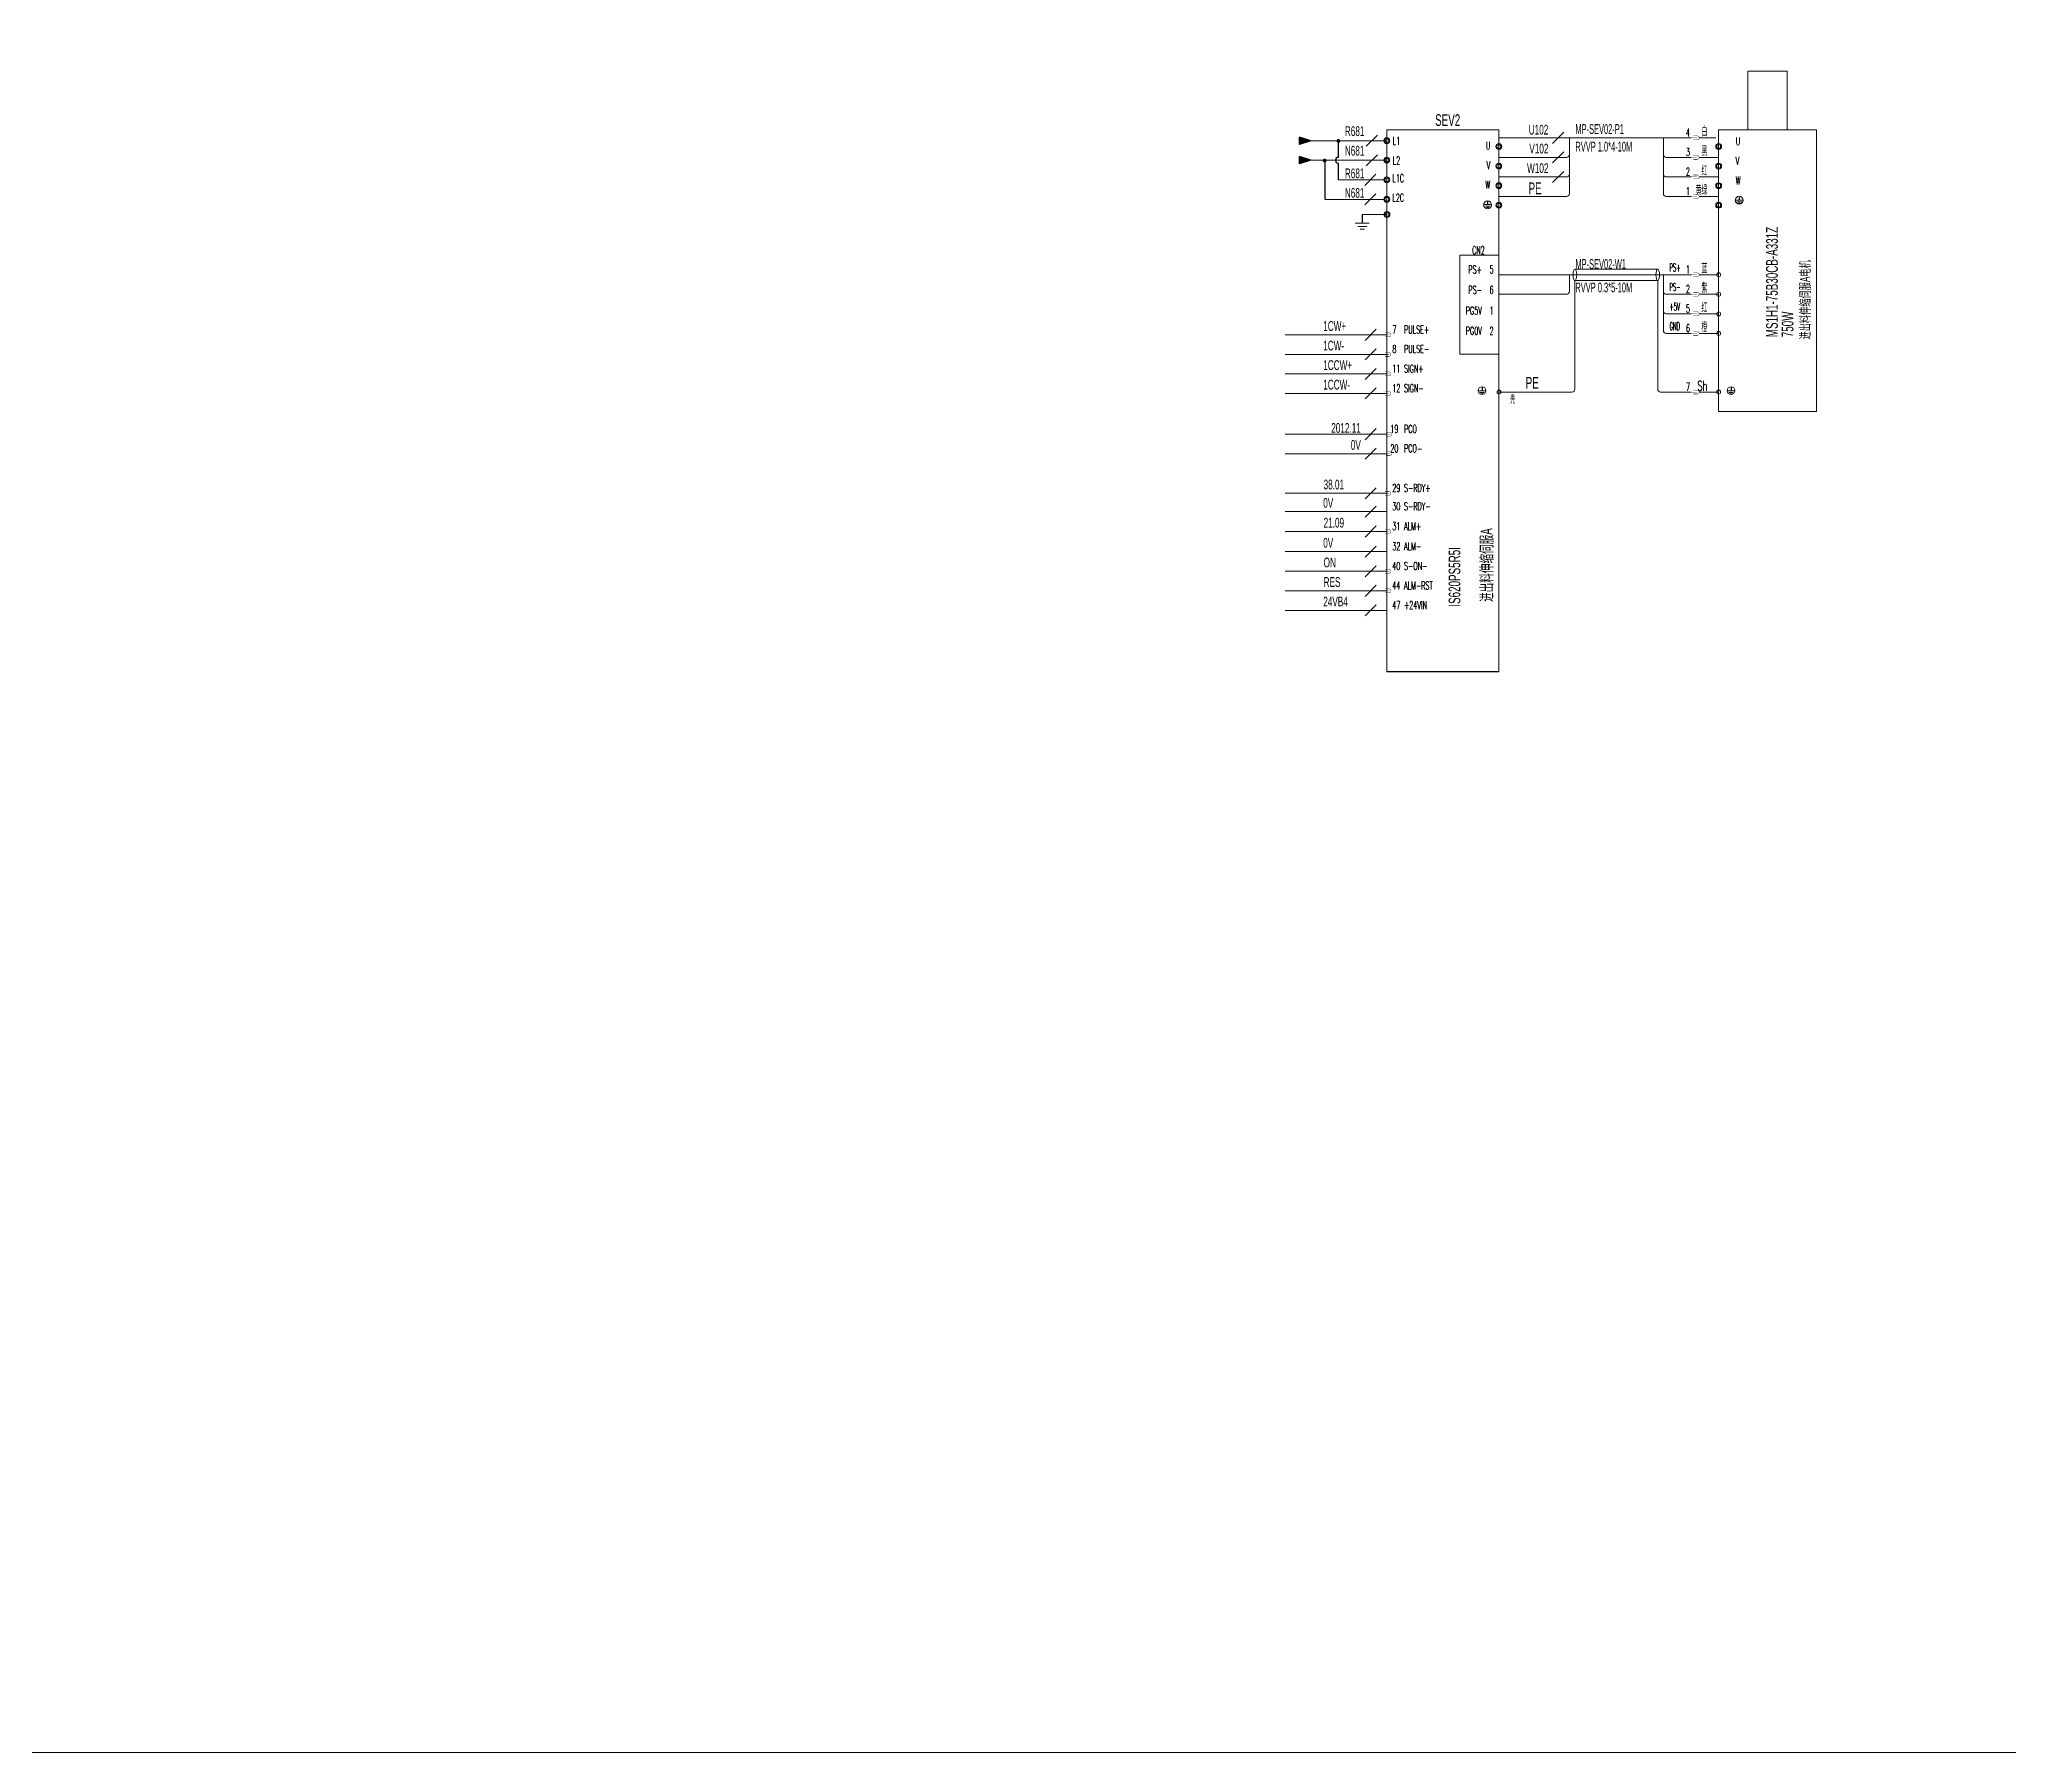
# Model space of a CAD drawing. Extents: x 38255 to 47052, y -6758 to -3353.
# Drawn here: x 40660 to 41164, y -6758 to -6320 of the extents above; entities that cross this region are included whole.
import ezdxf
from ezdxf.enums import TextEntityAlignment as Align

# ---------------------------------------------------------------- set-up
doc = ezdxf.new("R2010")
doc.units = 0
doc.header["$MEASUREMENT"] = 0
doc.layers.add('Dimension', color=3, linetype='Continuous', lineweight=13)
doc.layers.add('frame', color=7, linetype='Continuous', lineweight=15)
doc.styles.add('WD', font='romans.shx', dxfattribs={"bigfont": 'gbcbig.shx'})
doc.styles.add('样式 8', font='arial.ttf')

msp = doc.modelspace()

# ---------------------------------------------------------------- hatches: boundary and pattern name
for points in [[(40982.128, -6344.748), (40985.047, -6345.683), (40982.128, -6346.618)], [(40982.128, -6351.618), (40982.128, -6349.748), (40985.047, -6350.683)]]:
    msp.add_hatch(color=256).paths.add_polyline_path(points)
at = {"lineweight": -2}
h = msp.add_hatch(color=0, dxfattribs=at)
edge = h.paths.add_edge_path()
edge.add_arc((40992.103, -6345.739), 0.5, 0, 360)
h = msp.add_hatch(color=0, dxfattribs=at)
edge = h.paths.add_edge_path()
edge.add_arc((40988.598, -6350.763), 0.5, 0, 360)

# ---------------------------------------------------------------- linework, layer by layer
for p, q in [((40985.047, -6345.683), (40982.128, -6344.748)), ((40982.128, -6346.618), (40982.128, -6344.748)), ((40985.047, -6345.683), (40982.128, -6346.618)), ((40985.047, -6350.683), (40982.128, -6349.748)), ((40982.128, -6351.618), (40982.128, -6349.748)), ((40992.098, -6349.947), (40992.098, -6345.683)), ((40985.047, -6350.683), (40982.128, -6351.618)), ((40988.681, -6360.67), (40988.681, -6350.683)), ((40992.098, -6355.67), (40992.098, -6351.419)), ((41094.595, -6360.094), (41094.595, -6360.883)), ((40998.222, -6364.543), (40998.222, -6366.724)), ((41030.269, -6361.205), (41030.269, -6361.995)), ((41028.841, -6408.82), (41028.841, -6409.61)), ((41092.522, -6408.82), (41092.522, -6409.61)), ((41033.158, -6481.546), (41004.529, -6481.546))]:
    msp.add_line(p, q)
at = {"lineweight": 0}
for p, q in [((41033.158, -6344.936), (41082.354, -6344.936)), ((41051.173, -6359.186), (41051.173, -6344.936)), ((41075.221, -6359.186), (41075.221, -6344.936)), ((41084.354, -6344.936), (41088.597, -6344.936)), ((41004.346, -6345.683), (40985.047, -6345.683)), ((41033.158, -6349.936), (41050.423, -6349.936)), ((41082.354, -6349.936), (41075.971, -6349.936)), ((41089.347, -6349.936), (41084.354, -6349.936)), ((41004.346, -6350.683), (40985.047, -6350.683)), ((41033.158, -6354.936), (41050.423, -6354.936)), ((41082.354, -6354.936), (41075.971, -6354.936)), ((41089.347, -6354.94), (41084.354, -6354.94)), ((41003.978, -6355.67), (40992.098, -6355.67)), ((41033.158, -6359.936), (41050.423, -6359.936)), ((41082.354, -6359.936), (41075.971, -6359.936)), ((41089.347, -6359.944), (41084.354, -6359.944)), ((41003.978, -6360.67), (40988.681, -6360.67)), ((41004.529, -6364.543), (40998.222, -6364.543)), ((41029.375, -6362.002), (41031.163, -6362.002)), ((41029.707, -6362.43), (41030.831, -6362.43)), ((41029.992, -6362.777), (41030.566, -6362.777)), ((41093.7, -6360.89), (41095.489, -6360.89)), ((41094.033, -6361.319), (41095.157, -6361.319)), ((41094.318, -6361.666), (41094.892, -6361.666)), ((40996.434, -6366.738), (41000.011, -6366.738)), ((40997.098, -6367.595), (40999.347, -6367.595)), ((40997.669, -6368.289), (40998.816, -6368.289)), ((41033.159, -6374.952), (41023.159, -6374.952)), ((41023.159, -6374.952), (41023.159, -6400.224)), ((41033.159, -6407.452), (41033.159, -6374.952)), ((41082.354, -6379.952), (41033.158, -6379.952)), ((41051.173, -6384.202), (41051.173, -6379.952)), ((41052.602, -6378.488), (41073.763, -6378.486)), ((41075.221, -6394.202), (41075.221, -6379.952)), ((41089.347, -6379.956), (41084.354, -6379.956)), ((41033.158, -6384.952), (41050.423, -6384.952)), ((41052.582, -6381.417), (41073.763, -6381.417)), ((41052.582, -6381.417), (41052.582, -6409.21)), ((41073.763, -6381.417), (41073.763, -6409.202)), ((41082.354, -6384.952), (41075.971, -6384.952)), ((41089.347, -6384.96), (41084.354, -6384.96)), ((41082.354, -6389.952), (41075.971, -6389.952)), ((41089.347, -6389.96), (41084.354, -6389.96)), ((41082.354, -6394.952), (41075.971, -6394.952)), ((41089.347, -6394.96), (41084.354, -6394.96)), ((41023.159, -6400.224), (41033.159, -6400.224)), ((41027.946, -6409.616), (41029.735, -6409.616)), ((41028.279, -6410.045), (41029.403, -6410.045)), ((41028.564, -6410.392), (41029.137, -6410.392)), ((41033.158, -6409.96), (41051.832, -6409.96)), ((41082.354, -6409.952), (41074.513, -6409.952)), ((41089.347, -6409.96), (41084.354, -6409.96)), ((41091.628, -6409.616), (41093.416, -6409.616)), ((41091.96, -6410.045), (41093.084, -6410.045)), ((41092.246, -6410.392), (41092.819, -6410.392)), ((41004.529, -6435.846), (40978.477, -6435.846)), ((41004.529, -6440.541), (40978.477, -6440.541)), ((41004.529, -6445.618), (40978.477, -6445.618)), ((41004.529, -6450.749), (40978.477, -6450.749)), ((41004.529, -6465.789), (40978.477, -6465.789))]:
    msp.add_line(p, q, dxfattribs=at)
at = {"color": 3, "lineweight": 0}
for p, q in [((41004.529, -6395.311), (40978.477, -6395.311)), ((41004.529, -6400.311), (40978.477, -6400.311)), ((41004.529, -6405.311), (40978.477, -6405.311)), ((40978.477, -6410.311), (41004.529, -6410.311)), ((40978.477, -6420.725), (41004.529, -6420.725)), ((40978.477, -6425.725), (41004.529, -6425.725)), ((40978.477, -6455.781), (41004.529, -6455.781)), ((40978.477, -6460.785), (41004.529, -6460.785))]:
    msp.add_line(p, q, dxfattribs=at)
at = {"lineweight": 0}
for points in [[(41096.847, -6327.892), (41106.847, -6327.892), (41106.847, -6342.892), (41096.847, -6342.892)], [(41089.347, -6342.892), (41114.347, -6342.892), (41114.347, -6414.892), (41089.347, -6414.892)]]:
    msp.add_lwpolyline(points, close=True, dxfattribs=at)
msp.add_lwpolyline([(41004.529, -6481.546), (41004.529, -6342.892), (41033.158, -6342.892), (41033.158, -6481.546)], dxfattribs=at)
at = {"color": 3, "lineweight": 0, "const_width": 0.1, "flags": 128}
for points in [[(41083.854, -6344.936), (41082.354, -6344.936)], [(41083.854, -6349.936), (41082.354, -6349.936)], [(41083.854, -6354.936), (41082.354, -6354.936)], [(41083.854, -6359.936), (41082.354, -6359.936)], [(41083.854, -6379.952), (41082.354, -6379.952)], [(41083.854, -6384.952), (41082.354, -6384.952)], [(41083.854, -6389.952), (41082.354, -6389.952)], [(41005.029, -6395.311), (41003.529, -6395.311)], [(41083.854, -6394.952), (41082.354, -6394.952)], [(41005.029, -6400.311), (41003.529, -6400.311)], [(41005.029, -6405.311), (41003.529, -6405.311)], [(41005.029, -6410.311), (41003.529, -6410.311)], [(41083.854, -6409.952), (41082.354, -6409.952)], [(41005.279, -6420.725), (41003.779, -6420.725)], [(41005.279, -6425.725), (41003.779, -6425.725)], [(41005.029, -6435.846), (41003.529, -6435.846)], [(41005.029, -6445.618), (41003.529, -6445.618)], [(41005.029, -6455.781), (41003.529, -6455.781)], [(41005.029, -6460.785), (41003.529, -6460.785)]]:
    msp.add_lwpolyline(points, dxfattribs=at)
for points in [[(41082.854, -6344.436), (41083.854, -6344.436, -1), (41083.854, -6345.436), (41082.854, -6345.436)], [(41082.854, -6349.436), (41083.854, -6349.436, -1), (41083.854, -6350.436), (41082.854, -6350.436)], [(41082.854, -6354.436), (41083.854, -6354.436, -1), (41083.854, -6355.436), (41082.854, -6355.436)], [(41082.854, -6359.436), (41083.854, -6359.436, -1), (41083.854, -6360.436), (41082.854, -6360.436)], [(41082.854, -6379.452), (41083.854, -6379.452, -1), (41083.854, -6380.452), (41082.854, -6380.452)], [(41082.854, -6384.452), (41083.854, -6384.452, -1), (41083.854, -6385.452), (41082.854, -6385.452)], [(41082.854, -6389.452), (41083.854, -6389.452, -1), (41083.854, -6390.452), (41082.854, -6390.452)], [(41082.854, -6394.452), (41083.854, -6394.452, -1), (41083.854, -6395.452), (41082.854, -6395.452)], [(41082.854, -6409.452), (41083.854, -6409.452, -1), (41083.854, -6410.452), (41082.854, -6410.452)]]:
    msp.add_lwpolyline(points, format="xyb", dxfattribs=at)
at = {"lineweight": 0, "const_width": 0.1, "flags": 128}
for points in [[(41004.029, -6394.811), (41005.029, -6394.811, -1), (41005.029, -6395.811), (41004.029, -6395.811)], [(41004.029, -6399.811), (41005.029, -6399.811, -1), (41005.029, -6400.811), (41004.029, -6400.811)], [(41004.029, -6404.811), (41005.029, -6404.811, -1), (41005.029, -6405.811), (41004.029, -6405.811)], [(41004.029, -6409.811), (41005.029, -6409.811, -1), (41005.029, -6410.811), (41004.029, -6410.811)], [(41004.279, -6420.225), (41005.279, -6420.225, -1), (41005.279, -6421.225), (41004.279, -6421.225)], [(41004.279, -6425.225), (41005.279, -6425.225, -1), (41005.279, -6426.225), (41004.279, -6426.225)], [(41004.029, -6435.346), (41005.029, -6435.346, -1), (41005.029, -6436.346), (41004.029, -6436.346)], [(41004.029, -6445.118), (41005.029, -6445.118, -1), (41005.029, -6446.118), (41004.029, -6446.118)], [(41004.029, -6455.281), (41005.029, -6455.281, -1), (41005.029, -6456.281), (41004.029, -6456.281)], [(41004.029, -6460.285), (41005.029, -6460.285, -1), (41005.029, -6461.285), (41004.029, -6461.285)]]:
    msp.add_lwpolyline(points, format="xyb", dxfattribs=at)
at = {"lineweight": 0}
for centre, radius in [((41004.478, -6345.666), 0.75), ((41004.478, -6345.666), 0.5), ((41004.478, -6350.666), 0.75), ((41004.478, -6350.666), 0.5), ((41033.158, -6347.175), 0.75), ((41033.158, -6347.175), 0.5), ((41089.347, -6347.175), 0.75), ((41089.347, -6347.175), 0.5), ((41004.478, -6355.67), 0.75), ((41004.478, -6355.67), 0.5), ((41033.158, -6352.175), 0.75), ((41033.158, -6352.175), 0.5), ((41089.347, -6352.175), 0.75), ((41089.347, -6352.175), 0.5), ((41004.478, -6360.67), 0.75), ((41004.478, -6360.67), 0.5), ((41033.158, -6357.175), 0.75), ((41033.158, -6357.175), 0.5), ((41089.347, -6357.179), 0.75), ((41089.347, -6357.179), 0.5), ((41094.595, -6360.883), 1), ((41004.529, -6364.543), 0.75), ((41004.529, -6364.543), 0.5), ((41030.258, -6362.087), 1), ((41033.158, -6362.175), 0.75), ((41033.158, -6362.175), 0.5), ((41089.347, -6362.183), 0.75), ((41089.347, -6362.183), 0.5), ((41089.347, -6379.956), 0.5), ((41089.347, -6384.96), 0.5), ((41089.347, -6389.96), 0.5), ((41089.347, -6394.96), 0.5), ((41028.841, -6409.61), 1), ((41033.209, -6409.96), 0.5), ((41089.347, -6409.96), 0.5), ((41092.522, -6409.61), 1)]:
    msp.add_circle(centre, radius, dxfattribs=at)
msp.add_arc((40992.098, -6350.683), 0.736, 90, 270)
for centre, start, end in [((41050.423, -6349.186), 270, 0), ((41075.971, -6349.186), 180, 270), ((41050.423, -6354.186), 270, 0), ((41075.971, -6354.186), 180, 270), ((41050.423, -6359.186), 270, 0), ((41075.971, -6359.186), 180, 270), ((41050.423, -6384.202), 270, 0), ((41075.971, -6384.202), 180, 270), ((41075.971, -6389.202), 180, 270), ((41075.971, -6394.202), 180, 270), ((41051.832, -6409.21), 270, 0), ((41074.513, -6409.202), 180, 270)]:
    msp.add_arc(centre, 0.75, start, end, dxfattribs=at)
msp.add_ellipse((41052.582, -6379.952), major_axis=(0, 1.465), ratio=0.3169375, dxfattribs=at)
at = {"lineweight": 0, "extrusion": (0, 0, -1)}
msp.add_ellipse((41073.763, -6379.952), major_axis=(0, 1.465), ratio=0.3169375, dxfattribs=at)
at = {"layer": 'Dimension', "lineweight": 0}
for p, q in [((40999.238, -6347.097), (41002.067, -6344.269)), ((41046.897, -6346.35), (41049.726, -6343.521)), ((40999.238, -6352.097), (41002.067, -6349.269)), ((41046.897, -6351.35), (41049.726, -6348.521)), ((40998.871, -6357.084), (41001.699, -6354.256)), ((41046.897, -6356.35), (41049.726, -6353.521)), ((40998.871, -6362.084), (41001.699, -6359.256)), ((40998.922, -6396.725), (41001.751, -6393.896)), ((40998.922, -6401.725), (41001.751, -6398.896)), ((40998.922, -6406.725), (41001.751, -6403.896)), ((40998.922, -6411.725), (41001.751, -6408.896)), ((40998.922, -6422.139), (41001.751, -6419.311)), ((40998.922, -6427.139), (41001.751, -6424.311)), ((40998.922, -6437.26), (41001.751, -6434.432)), ((40998.922, -6441.956), (41001.751, -6439.127)), ((40998.922, -6447.033), (41001.751, -6444.204)), ((40998.922, -6452.163), (41001.751, -6449.335)), ((40998.922, -6457.195), (41001.751, -6454.366)), ((40998.922, -6462.199), (41001.751, -6459.37)), ((40998.922, -6467.203), (41001.751, -6464.374))]:
    msp.add_line(p, q, dxfattribs=at)
at = {"layer": 'frame', "lineweight": 0}
msp.add_lwpolyline([(38254.906, -3353.25), (46089.02, -3353.25), (46089.02, -6757.915), (38254.906, -6757.915)], close=True, dxfattribs=at)

# ---------------------------------------------------------------- texts
at = {"lineweight": 0, "style": 'WD', "width": 0.6}
for s, p in [('L1', (41006.011, -6346.718)), ('4', (41080.993, -6344.578)), ('U', (41093.715, -6346.825)), ('L2', (41006.011, -6351.718)), ('3', (41080.993, -6349.578)), ('V', (41093.715, -6351.825)), ('L1C', (41005.916, -6356.247)), ('2', (41080.993, -6354.582)), ('W', (41093.715, -6356.829)), ('L2C', (41005.916, -6361.247)), ('1', (41080.993, -6359.586)), ('1', (41080.993, -6379.598)), ('2', (41080.993, -6384.602)), ('5', (41080.993, -6389.602)), ('7', (41005.897, -6394.961)), ('PULSE+', (41008.897, -6394.961)), ('6', (41080.993, -6394.602)), ('8', (41005.897, -6399.961)), ('PULSE-', (41008.897, -6399.961)), ('11', (41005.897, -6404.961)), ('SIGN+', (41008.897, -6404.961)), ('12', (41005.897, -6409.961)), ('SIGN-', (41008.897, -6409.961)), ('7', (41080.993, -6409.602)), ('19', (41005.397, -6420.375)), ('PCO', (41008.897, -6420.375)), ('20', (41005.397, -6425.375)), ('PCO-', (41008.897, -6425.375)), ('29', (41005.897, -6435.496)), ('S-RDY+', (41008.897, -6435.496)), ('30', (41005.897, -6440.191)), ('S-RDY-', (41008.897, -6440.191)), ('31', (41005.897, -6445.268)), ('ALM+', (41008.897, -6445.268)), ('32', (41005.897, -6450.399)), ('ALM-', (41008.897, -6450.399)), ('40', (41005.897, -6455.431)), ('S-ON-', (41008.897, -6455.431)), ('44', (41005.897, -6460.435)), ('ALM-RST', (41008.897, -6460.435)), ('47', (41005.897, -6465.439)), ('+24VIN', (41008.897, -6465.439))]:
    msp.add_text(s, height=2, dxfattribs=at).set_placement(p)
for s, height, p in [('白', 2.5, (41086.459, -6344.586)), ('U', 2, (41030.954, -6347.936)), ('黑', 2.5, (41086.459, -6349.586)), ('V', 2, (41030.954, -6352.936)), ('红', 2.5, (41086.459, -6354.59)), ('W', 2, (41030.954, -6357.936)), ('黄绿', 2.5, (41086.459, -6359.59)), ('Sh', 2.5, (41086.459, -6409.606))]:
    msp.add_text(s, height=height, dxfattribs=at).set_placement(p, align=Align.RIGHT)
at = {"color": 6, "lineweight": 0, "style": 'WD', "width": 0.6}
for s, height, p in [('CN2', 2, (41029.539, -6374.68)), ('PS+', 2, (41028.791, -6379.619)), ('5', 2, (41031.791, -6379.619)), ('蓝', 2.5, (41086.459, -6379.606)), ('PS-', 2, (41028.791, -6384.821)), ('6', 2, (41031.791, -6384.821)), ('紫', 2.5, (41086.459, -6384.606)), ('PG5V', 2, (41028.791, -6390.123)), ('1', 2, (41031.791, -6390.123)), ('红', 2.5, (41086.459, -6389.606)), ('PG0V', 2, (41028.791, -6395.285)), ('2', 2, (41031.791, -6395.285)), ('橙', 2.5, (41086.459, -6394.606)), ('壳', 2, (41037.293, -6412.887))]:
    msp.add_text(s, height=height, dxfattribs=at).set_placement(p, align=Align.RIGHT)
at = {"color": 6, "lineweight": 0}
for s, height, style, width, p in [('PS+', 2, 'WD', 0.4, (41076.791, -6379.106)), ('PS-', 2, 'WD', 0.4, (41076.791, -6384.106)), ('+5V', 2, 'WD', 0.4, (41076.791, -6389.106)), ('GND', 2, 'WD', 0.4, (41076.791, -6394.106)), ('ON', 2.5, '样式 8', 0.6, (40988.318, -6454.781)), ('RES', 2.5, '样式 8', 0.6, (40988.318, -6459.785))]:
    msp.add_text(s, height=height, dxfattribs=dict(at, style=style, width=width)).set_placement(p)
at = {"layer": 'Dimension', "lineweight": 0, "style": '样式 8', "width": 0.6}
msp.add_text('SEV2', height=3, dxfattribs=at).set_placement((41016.832, -6341.892))
for s, height, p in [('R681', 2.5, (40998.764, -6344.477)), ('U102', 2.5, (41045.785, -6344.096)), ('N681', 2.5, (40998.764, -6349.477)), ('V102', 2.5, (41045.827, -6348.936)), ('R681', 2.5, (40998.764, -6355.269)), ('W102', 2.5, (41045.827, -6353.936)), ('N681', 2.5, (40998.764, -6360.269)), ('PE', 3, (41044.087, -6359.348)), ('PE', 3, (41043.357, -6409.082)), ('2012.11', 2.5, (40997.852, -6420.376))]:
    msp.add_text(s, height=height, dxfattribs=at).set_placement(p, align=Align.RIGHT)
at = {"layer": 'Dimension', "color": 3, "lineweight": 0, "style": '样式 8'}
for s, width, p in [('MP-SEV02-P1', 0.5, (41052.717, -6343.936)), ('MP-SEV02-W1', 0.5, (41052.717, -6378.452)), ('38.01', 0.6, (40988.318, -6434.846)), ('0V', 0.6, (40988.23, -6439.541)), ('0V', 0.6, (40988.23, -6449.749)), ('24VB4', 0.6, (40988.23, -6464.789))]:
    msp.add_text(s, height=2.5, dxfattribs=dict(at, width=width)).set_placement(p)
at = {"layer": 'Dimension', "color": 1, "lineweight": 0, "style": '样式 8', "width": 0.5}
for s, p in [('RVVP 1.0*4-10M', (41052.717, -6345.936)), ('RVVP 0.3*5-10M', (41052.717, -6381.952))]:
    msp.add_text(s, height=2.5, dxfattribs=at).set_placement(p, align=Align.TOP_LEFT)
at = {"layer": 'Dimension', "color": 6, "lineweight": 0, "style": '样式 8', "width": 0.6}
for s, p in [('MS1H1-75B30CB-A331Z', (41104.481, -6395.932)), ('IS620PS5R5I', (41023.292, -6464.845))]:
    msp.add_text(s, height=3, rotation=90, dxfattribs=at).set_placement(p)
at = {"layer": 'Dimension', "color": 3, "lineweight": 0, "style": '样式 8', "width": 0.6}
msp.add_text('进出料伸缩伺服A电机', height=2.5, rotation=90, dxfattribs=at).set_placement((41112.678, -6396.524))
at = {"layer": 'Dimension', "lineweight": 0, "style": '样式 8', "width": 0.6}
for s, p in [('750W', (41108.481, -6395.932)), ('进出料伸缩伺服A', (41031.489, -6463.638))]:
    msp.add_text(s, height=3, rotation=90, dxfattribs=at).set_placement(p)
at = {"layer": 'Dimension', "color": 6, "lineweight": 0, "style": '样式 8', "width": 0.6}
for s, p in [('1CW+', (40988.23, -6394.311)), ('1CW-', (40988.23, -6399.311)), ('1CCW+', (40988.23, -6404.311)), ('1CCW-', (40988.23, -6409.311)), ('21.09', (40988.318, -6444.618))]:
    msp.add_text(s, height=2.5, dxfattribs=at).set_placement(p)
msp.add_text('0V', height=2.5, dxfattribs=at).set_placement((40997.852, -6424.729), align=Align.RIGHT)

doc.saveas('drawing.dxf')
